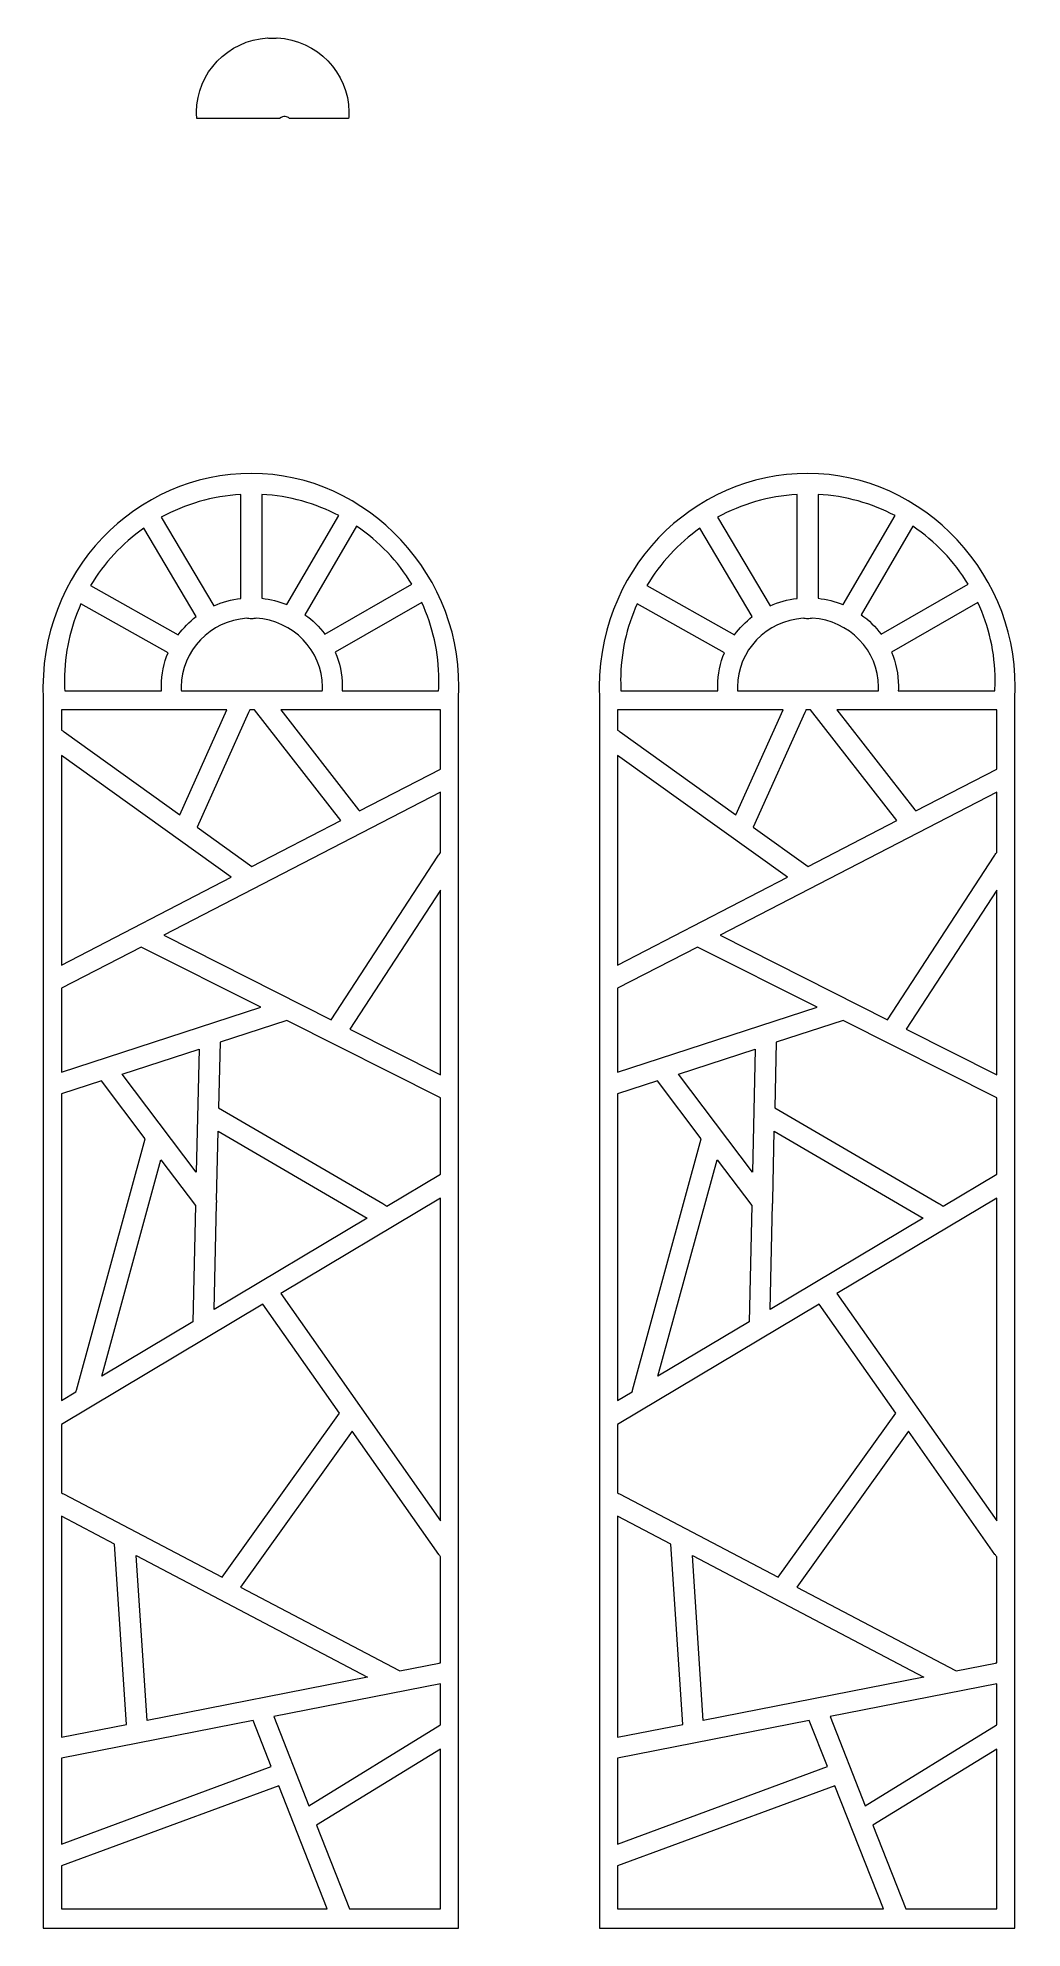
# Model space of a CAD drawing. Header units: centimetres. Extents: x -9.2 to 8.3, y -12.3 to 21.3.
import ezdxf

# ---------------------------------------------------------------- set-up
doc = ezdxf.new("R2010")
doc.units = ezdxf.units.CM
doc.header["$MEASUREMENT"] = 0
doc.layers.add('layer 1', color=7, linetype='Continuous')

msp = doc.modelspace()

# ---------------------------------------------------------------- linework, layer by layer
at = {"layer": 'layer 1', "color": 250, "lineweight": 9}
msp.add_open_spline([(-4.93849, 19.83326), (-4.85343, 19.88202), (-4.80274, 19.87055), (-4.76056, 19.83326), (-4.76056, 19.83326), (-4.76056, 19.83326), (-3.70712, 19.83326), (-3.70712, 19.83326), (-3.70712, 19.83326), (-3.7057, 19.85809), (-3.7049, 19.9226), (-3.7049, 19.94778), (-3.7049, 19.94778), (-3.7049, 20.64852), (-4.26894, 21.22463), (-4.97625, 21.26538), (-4.97625, 21.26538), (-5.00024, 21.25961), (-5.02938, 21.25641), (-5.06491, 21.25641), (-5.06491, 21.25641), (-5.0987, 21.25641), (-5.1267, 21.25931), (-5.15, 21.26455), (-5.15, 21.26455), (-5.85098, 21.21731), (-6.4079, 20.64407), (-6.4079, 19.94778), (-6.4079, 19.94778), (-6.4079, 19.9226), (-6.40709, 19.85809), (-6.40565, 19.83326), (-6.40565, 19.83326), (-6.40565, 19.83326), (-4.93849, 19.83326), (-4.93849, 19.83326)], degree=3, knots=[0, 0, 0, 0, 0.1, 0.1, 0.1, 0.1, 0.2, 0.2, 0.2, 0.2, 0.3, 0.3, 0.3, 0.3, 0.4, 0.4, 0.4, 0.4, 0.5, 0.5, 0.5, 0.5, 0.6, 0.6, 0.6, 0.6, 0.7, 0.7, 0.7, 0.7, 0.8, 0.8, 0.8, 0.8, 1, 1, 1, 1], dxfattribs=at)
at = {"layer": 'layer 1', "color": 177, "lineweight": 9}
for points, knots in [([(-5.43029, 13.52208), (-3.39007, 13.52208), (-1.62348, 11.70314), (-1.75577, 9.51482), (-1.75577, 9.51482), (-1.75577, 2.27554), (-1.75577, -5.06331), (-1.75577, -12.33985), (-1.75577, -12.33985), (-1.75577, -12.33985), (-9.13453, -12.33985), (-9.13453, -12.33985), (-9.13453, -12.33985), (-9.13453, -5.06456), (-9.13453, 2.28205), (-9.13453, 9.51482), (-9.13453, 9.51482), (-9.22902, 11.79716), (-7.47051, 13.52208), (-5.43029, 13.52208)], [0, 0, 0, 0, 0.16666667, 0.16666667, 0.16666667, 0.16666667, 0.33333333, 0.33333333, 0.33333333, 0.33333333, 0.5, 0.5, 0.5, 0.5, 0.66666667, 0.66666667, 0.66666667, 0.66666667, 1, 1, 1, 1]), ([(-7.03514, 12.74097), (-6.61097, 12.97487), (-6.13052, 13.11914), (-5.61988, 13.14796), (-5.61988, 13.14796), (-5.61988, 13.14796), (-5.61988, 11.3004), (-5.61988, 11.3004), (-5.61988, 11.3004), (-5.79021, 11.28033), (-5.95249, 11.234), (-6.1023, 11.16572), (-6.1023, 11.16572), (-6.1023, 11.16572), (-7.03514, 12.74097), (-7.03514, 12.74097)], [0, 0, 0, 0, 0.2, 0.2, 0.2, 0.2, 0.4, 0.4, 0.4, 0.4, 0.6, 0.6, 0.6, 0.6, 1, 1, 1, 1]), ([(-5.25042, 13.14857), (-4.75898, 13.12226), (-4.29535, 12.9889), (-3.88259, 12.77172), (-3.88259, 12.77172), (-3.88259, 12.77172), (-4.80637, 11.18946), (-4.80637, 11.18946), (-4.80637, 11.18946), (-4.80637, 11.18946), (-4.80648, 11.18927), (-4.80648, 11.18927), (-4.80648, 11.18927), (-4.94563, 11.24666), (-5.09474, 11.28539), (-5.25042, 11.30219), (-5.25042, 11.30219), (-5.25042, 11.30219), (-5.25042, 13.14857), (-5.25042, 13.14857)], [0, 0, 0, 0, 0.16666667, 0.16666667, 0.16666667, 0.16666667, 0.33333333, 0.33333333, 0.33333333, 0.33333333, 0.5, 0.5, 0.5, 0.5, 0.66666667, 0.66666667, 0.66666667, 0.66666667, 1, 1, 1, 1]), ([(-8.29235, 11.52669), (-8.05247, 11.9286), (-7.72963, 12.27618), (-7.34755, 12.54567), (-7.34755, 12.54567), (-7.34755, 12.54567), (-6.41788, 10.97574), (-6.41788, 10.97574), (-6.41788, 10.97574), (-6.53798, 10.88329), (-6.64434, 10.77448), (-6.73333, 10.65282), (-6.73333, 10.65282), (-6.73333, 10.65282), (-8.29235, 11.52669), (-8.29235, 11.52669)], [0, 0, 0, 0, 0.2, 0.2, 0.2, 0.2, 0.4, 0.4, 0.4, 0.4, 0.6, 0.6, 0.6, 0.6, 1, 1, 1, 1]), ([(-3.56602, 12.58227), (-3.16833, 12.31316), (-2.83192, 11.96068), (-2.58238, 11.55044), (-2.58238, 11.55044), (-2.58238, 11.55044), (-4.12906, 10.66339), (-4.12906, 10.66339), (-4.12906, 10.66339), (-4.22803, 10.79632), (-4.34778, 10.91359), (-4.48365, 11.01055), (-4.48365, 11.01055), (-4.48365, 11.01055), (-3.56602, 12.58227), (-3.56602, 12.58227)], [0, 0, 0, 0, 0.2, 0.2, 0.2, 0.2, 0.4, 0.4, 0.4, 0.4, 0.6, 0.6, 0.6, 0.6, 1, 1, 1, 1]), ([(-7.03092, 9.65575), (-7.03092, 9.65575), (-8.7511, 9.65575), (-8.7511, 9.65575), (-8.7511, 9.65575), (-8.7546, 9.71805), (-8.75657, 9.78065), (-8.75657, 9.84389), (-8.75657, 9.84389), (-8.75657, 10.32728), (-8.65144, 10.78706), (-8.46284, 11.20172), (-8.46284, 11.20172), (-8.46284, 11.20172), (-6.91362, 10.33334), (-6.91362, 10.33334), (-6.91362, 10.33334), (-6.98952, 10.15149), (-7.03147, 9.9528), (-7.03147, 9.74484), (-7.03147, 9.74484), (-7.03147, 9.73173), (-7.03127, 9.69517), (-7.03092, 9.65575)], [0, 0, 0, 0, 0.14285714, 0.14285714, 0.14285714, 0.14285714, 0.28571429, 0.28571429, 0.28571429, 0.28571429, 0.42857143, 0.42857143, 0.42857143, 0.42857143, 0.57142857, 0.57142857, 0.57142857, 0.57142857, 0.71428571, 0.71428571, 0.71428571, 0.71428571, 1, 1, 1, 1]), ([(-2.40937, 11.22655), (-2.21354, 10.80543), (-2.10402, 10.33699), (-2.10402, 9.84389), (-2.10402, 9.84389), (-2.10402, 9.78065), (-2.10599, 9.71805), (-2.10949, 9.65575), (-2.10949, 9.65575), (-2.10949, 9.65575), (-3.82356, 9.65575), (-3.82356, 9.65575), (-3.82356, 9.65575), (-3.82321, 9.69517), (-3.82301, 9.73173), (-3.82301, 9.74484), (-3.82301, 9.74484), (-3.82301, 9.95737), (-3.86677, 10.16025), (-3.94589, 10.34533), (-3.94589, 10.34533), (-3.94589, 10.34533), (-2.40937, 11.22655), (-2.40937, 11.22655)], [0, 0, 0, 0, 0.14285714, 0.14285714, 0.14285714, 0.14285714, 0.28571429, 0.28571429, 0.28571429, 0.28571429, 0.42857143, 0.42857143, 0.42857143, 0.42857143, 0.57142857, 0.57142857, 0.57142857, 0.57142857, 0.71428571, 0.71428571, 0.71428571, 0.71428571, 1, 1, 1, 1]), ([(-4.17487, 9.65575), (-4.17487, 9.65575), (-6.67962, 9.65575), (-6.67962, 9.65575), (-6.67962, 9.65575), (-6.68018, 9.68117), (-6.6805, 9.71055), (-6.6805, 9.72533), (-6.6805, 9.72533), (-6.6805, 10.37102), (-6.16404, 10.9026), (-5.51399, 10.94638), (-5.51399, 10.94638), (-5.4924, 10.94152), (-5.46645, 10.93884), (-5.43515, 10.93884), (-5.43515, 10.93884), (-5.40223, 10.93884), (-5.37523, 10.9418), (-5.353, 10.94715), (-5.353, 10.94715), (-4.69708, 10.90939), (-4.17399, 10.37515), (-4.17399, 9.72533), (-4.17399, 9.72533), (-4.17399, 9.71055), (-4.17432, 9.68117), (-4.17487, 9.65575)], [0, 0, 0, 0, 0.125, 0.125, 0.125, 0.125, 0.25, 0.25, 0.25, 0.25, 0.375, 0.375, 0.375, 0.375, 0.5, 0.5, 0.5, 0.5, 0.625, 0.625, 0.625, 0.625, 0.75, 0.75, 0.75, 0.75, 1, 1, 1, 1]), ([(-8.81077, 9.3194), (-8.81077, 9.3194), (-5.8688, 9.3194), (-5.8688, 9.3194), (-5.8688, 9.3194), (-5.8688, 9.3194), (-6.70777, 7.45052), (-6.70777, 7.45052), (-6.70777, 7.45052), (-6.70777, 7.45052), (-8.76397, 8.9261), (-8.76397, 8.9261), (-8.76397, 8.9261), (-8.77947, 8.93722), (-8.79497, 8.94837), (-8.81077, 8.95772), (-8.81077, 8.95772), (-8.81077, 8.95772), (-8.81077, 9.3194), (-8.81077, 9.3194)], [0, 0, 0, 0, 0.16666667, 0.16666667, 0.16666667, 0.16666667, 0.33333333, 0.33333333, 0.33333333, 0.33333333, 0.5, 0.5, 0.5, 0.5, 0.66666667, 0.66666667, 0.66666667, 0.66666667, 1, 1, 1, 1]), ([(-5.4645, 9.3194), (-5.4645, 9.3194), (-5.38088, 9.3194), (-5.38088, 9.3194), (-5.38088, 9.3194), (-5.38088, 9.3194), (-3.84745, 7.3493), (-3.84745, 7.3493), (-3.84745, 7.3493), (-3.84745, 7.3493), (-5.42741, 6.53171), (-5.42741, 6.53171), (-5.42741, 6.53171), (-5.42741, 6.53171), (-6.40081, 7.23024), (-6.40081, 7.23024), (-6.40081, 7.23024), (-6.40081, 7.23024), (-5.48513, 9.27), (-5.48513, 9.27), (-5.48513, 9.27), (-5.47772, 9.2865), (-5.47035, 9.30298), (-5.4645, 9.3194)], [0, 0, 0, 0, 0.14285714, 0.14285714, 0.14285714, 0.14285714, 0.28571429, 0.28571429, 0.28571429, 0.28571429, 0.42857143, 0.42857143, 0.42857143, 0.42857143, 0.57142857, 0.57142857, 0.57142857, 0.57142857, 0.71428571, 0.71428571, 0.71428571, 0.71428571, 1, 1, 1, 1]), ([(-4.91442, 9.3194), (-4.91442, 9.3194), (-2.07612, 9.3194), (-2.07612, 9.3194), (-2.07612, 9.3194), (-2.07612, 9.3194), (-2.07612, 8.26592), (-2.07612, 8.26592), (-2.07612, 8.26592), (-2.07612, 8.26592), (-3.51513, 7.52127), (-3.51513, 7.52127), (-3.51513, 7.52127), (-3.52067, 7.52869), (-3.52638, 7.53606), (-3.53213, 7.54344), (-3.53213, 7.54344), (-3.53213, 7.54344), (-4.91442, 9.3194), (-4.91442, 9.3194)], [0, 0, 0, 0, 0.16666667, 0.16666667, 0.16666667, 0.16666667, 0.33333333, 0.33333333, 0.33333333, 0.33333333, 0.5, 0.5, 0.5, 0.5, 0.66666667, 0.66666667, 0.66666667, 0.66666667, 1, 1, 1, 1]), ([(-8.81077, 4.7809), (-8.81077, 4.7809), (-8.81077, 8.50755), (-8.81077, 8.50755), (-8.81077, 8.50755), (-8.81077, 8.50755), (-5.79348, 6.34227), (-5.79348, 6.34227), (-5.79348, 6.34227), (-5.79348, 6.34227), (-8.81077, 4.7809), (-8.81077, 4.7809)], [0, 0, 0, 0, 0.25, 0.25, 0.25, 0.25, 0.5, 0.5, 0.5, 0.5, 1, 1, 1, 1]), ([(-2.07612, 7.85347), (-2.07612, 7.85347), (-2.07612, 6.77978), (-2.07612, 6.77978), (-2.07612, 6.77978), (-2.09341, 6.76161), (-2.10807, 6.73907), (-2.12275, 6.71654), (-2.12275, 6.71654), (-2.12275, 6.71654), (-4.01767, 3.80936), (-4.01767, 3.80936), (-4.01767, 3.80936), (-4.01767, 3.80936), (-6.99081, 5.31023), (-6.99081, 5.31023), (-6.99081, 5.31023), (-6.99081, 5.31023), (-2.07612, 7.85347), (-2.07612, 7.85347)], [0, 0, 0, 0, 0.16666667, 0.16666667, 0.16666667, 0.16666667, 0.33333333, 0.33333333, 0.33333333, 0.33333333, 0.5, 0.5, 0.5, 0.5, 0.66666667, 0.66666667, 0.66666667, 0.66666667, 1, 1, 1, 1]), ([(-2.07612, 6.11123), (-2.07612, 6.11123), (-2.07612, 2.82924), (-2.07612, 2.82924), (-2.07612, 2.82924), (-2.07612, 2.82924), (-3.68572, 3.64178), (-3.68572, 3.64178), (-3.68572, 3.64178), (-3.68572, 3.64178), (-2.07612, 6.11123), (-2.07612, 6.11123)], [0, 0, 0, 0, 0.25, 0.25, 0.25, 0.25, 0.5, 0.5, 0.5, 0.5, 1, 1, 1, 1]), ([(-8.81077, 2.87835), (-8.81077, 2.87835), (-8.81077, 4.36844), (-8.81077, 4.36844), (-8.81077, 4.36844), (-8.81077, 4.36844), (-7.39214, 5.10255), (-7.39214, 5.10255), (-7.39214, 5.10255), (-7.39214, 5.10255), (-5.26829, 4.03041), (-5.26829, 4.03041), (-5.26829, 4.03041), (-5.26829, 4.03041), (-8.81077, 2.87835), (-8.81077, 2.87835)], [0, 0, 0, 0, 0.2, 0.2, 0.2, 0.2, 0.4, 0.4, 0.4, 0.4, 0.6, 0.6, 0.6, 0.6, 1, 1, 1, 1]), ([(-2.07612, 2.41897), (-2.07612, 2.41897), (-2.07612, 1.06225), (-2.07612, 1.06225), (-2.07612, 1.06225), (-2.07612, 1.06225), (-3.02757, 0.49447), (-3.02757, 0.49447), (-3.02757, 0.49447), (-3.04782, 0.5143), (-3.07458, 0.52989), (-3.10138, 0.54551), (-3.10138, 0.54551), (-3.10138, 0.54551), (-6.0186, 2.24537), (-6.0186, 2.24537), (-6.0186, 2.24537), (-6.0186, 2.24537), (-5.99238, 3.41018), (-5.99238, 3.41018), (-5.99238, 3.41018), (-5.99238, 3.41018), (-4.80474, 3.79641), (-4.80474, 3.79641), (-4.80474, 3.79641), (-4.80474, 3.79641), (-2.07612, 2.41897), (-2.07612, 2.41897)], [0, 0, 0, 0, 0.125, 0.125, 0.125, 0.125, 0.25, 0.25, 0.25, 0.25, 0.375, 0.375, 0.375, 0.375, 0.5, 0.5, 0.5, 0.5, 0.625, 0.625, 0.625, 0.625, 0.75, 0.75, 0.75, 0.75, 1, 1, 1, 1]), ([(-6.41401, 1.09806), (-6.41401, 1.09806), (-6.36469, 3.2891), (-6.36469, 3.2891), (-6.36469, 3.2891), (-6.36469, 3.2891), (-7.73071, 2.84486), (-7.73071, 2.84486), (-7.73071, 2.84486), (-7.73071, 2.84486), (-6.41401, 1.09806), (-6.41401, 1.09806)], [0, 0, 0, 0, 0.25, 0.25, 0.25, 0.25, 0.5, 0.5, 0.5, 0.5, 1, 1, 1, 1]), ([(-8.81077, -2.95667), (-8.81077, -2.95667), (-8.81077, 2.49361), (-8.81077, 2.49361), (-8.81077, 2.49361), (-8.81077, 2.49361), (-8.10067, 2.72454), (-8.10067, 2.72454), (-8.10067, 2.72454), (-8.10067, 2.72454), (-7.32431, 1.69459), (-7.32431, 1.69459), (-7.32431, 1.69459), (-7.32431, 1.69459), (-8.54418, -2.77274), (-8.54418, -2.77274), (-8.54418, -2.77274), (-8.54688, -2.78261), (-8.5496, -2.79245), (-8.55202, -2.80226), (-8.55202, -2.80226), (-8.55202, -2.80226), (-8.81077, -2.95667), (-8.81077, -2.95667)], [0, 0, 0, 0, 0.14285714, 0.14285714, 0.14285714, 0.14285714, 0.28571429, 0.28571429, 0.28571429, 0.28571429, 0.42857143, 0.42857143, 0.42857143, 0.42857143, 0.57142857, 0.57142857, 0.57142857, 0.57142857, 0.71428571, 0.71428571, 0.71428571, 0.71428571, 1, 1, 1, 1]), ([(-3.38045, 0.28389), (-3.38045, 0.28389), (-6.02802, 1.82663), (-6.02802, 1.82663), (-6.02802, 1.82663), (-6.02802, 1.82663), (-6.05553, 0.60433), (-6.05553, 0.60433), (-6.05553, 0.60433), (-6.04886, 0.58288), (-6.04804, 0.56042), (-6.05706, 0.53623), (-6.05706, 0.53623), (-6.05706, 0.53623), (-6.09925, -1.33857), (-6.09925, -1.33857), (-6.09925, -1.33857), (-6.09925, -1.33857), (-3.38045, 0.28389), (-3.38045, 0.28389)], [0, 0, 0, 0, 0.16666667, 0.16666667, 0.16666667, 0.16666667, 0.33333333, 0.33333333, 0.33333333, 0.33333333, 0.5, 0.5, 0.5, 0.5, 0.66666667, 0.66666667, 0.66666667, 0.66666667, 1, 1, 1, 1]), ([(-6.47388, -1.56213), (-6.47388, -1.56213), (-6.42736, 0.50467), (-6.42736, 0.50467), (-6.42736, 0.50467), (-6.42736, 0.50467), (-7.04239, 1.32058), (-7.04239, 1.32058), (-7.04239, 1.32058), (-7.04239, 1.32058), (-8.09347, -2.52862), (-8.09347, -2.52862), (-8.09347, -2.52862), (-8.09347, -2.52862), (-6.47388, -1.56213), (-6.47388, -1.56213)], [0, 0, 0, 0, 0.2, 0.2, 0.2, 0.2, 0.4, 0.4, 0.4, 0.4, 0.6, 0.6, 0.6, 0.6, 1, 1, 1, 1]), ([(-2.07612, 0.63568), (-2.07612, 0.63568), (-2.07612, -5.09736), (-2.07612, -5.09736), (-2.07612, -5.09736), (-2.07612, -5.09736), (-4.91366, -1.05763), (-4.91366, -1.05763), (-4.91366, -1.05763), (-4.91366, -1.05763), (-2.07612, 0.63568), (-2.07612, 0.63568)], [0, 0, 0, 0, 0.25, 0.25, 0.25, 0.25, 0.5, 0.5, 0.5, 0.5, 1, 1, 1, 1]), ([(-8.81077, -4.60116), (-8.81077, -4.60116), (-8.81077, -3.38325), (-8.81077, -3.38325), (-8.81077, -3.38325), (-8.81077, -3.38325), (-5.23046, -1.24668), (-5.23046, -1.24668), (-5.23046, -1.24668), (-5.23046, -1.24668), (-3.86987, -3.18372), (-3.86987, -3.18372), (-3.86987, -3.18372), (-3.86987, -3.18372), (-5.95709, -6.1017), (-5.95709, -6.1017), (-5.95709, -6.1017), (-5.95709, -6.1017), (-8.77433, -4.61967), (-8.77433, -4.61967), (-8.77433, -4.61967), (-8.78647, -4.61329), (-8.79861, -4.60688), (-8.81077, -4.60116)], [0, 0, 0, 0, 0.14285714, 0.14285714, 0.14285714, 0.14285714, 0.28571429, 0.28571429, 0.28571429, 0.28571429, 0.42857143, 0.42857143, 0.42857143, 0.42857143, 0.57142857, 0.57142857, 0.57142857, 0.57142857, 0.71428571, 0.71428571, 0.71428571, 0.71428571, 1, 1, 1, 1]), ([(-2.07612, -5.73532), (-2.07612, -5.73532), (-2.07612, -7.62282), (-2.07612, -7.62282), (-2.07612, -7.62282), (-2.0839, -7.62422), (-2.0917, -7.62578), (-2.09951, -7.62731), (-2.09951, -7.62731), (-2.09951, -7.62731), (-2.79686, -7.76418), (-2.79686, -7.76418), (-2.79686, -7.76418), (-2.79686, -7.76418), (-2.8073, -7.75868), (-2.8073, -7.75868), (-2.8073, -7.75868), (-2.8073, -7.75868), (-5.62698, -6.27536), (-5.62698, -6.27536), (-5.62698, -6.27536), (-5.62698, -6.27536), (-3.64477, -3.5042), (-3.64477, -3.5042), (-3.64477, -3.5042), (-3.64477, -3.5042), (-2.10672, -5.69388), (-2.10672, -5.69388), (-2.10672, -5.69388), (-2.09673, -5.7081), (-2.08677, -5.7223), (-2.07612, -5.73532)], [0, 0, 0, 0, 0.11111111, 0.11111111, 0.11111111, 0.11111111, 0.22222222, 0.22222222, 0.22222222, 0.22222222, 0.33333333, 0.33333333, 0.33333333, 0.33333333, 0.44444444, 0.44444444, 0.44444444, 0.44444444, 0.55555556, 0.55555556, 0.55555556, 0.55555556, 0.66666667, 0.66666667, 0.66666667, 0.66666667, 0.77777778, 0.77777778, 0.77777778, 0.77777778, 1, 1, 1, 1]), ([(-8.81077, -8.94451), (-8.81077, -8.94451), (-8.81077, -5.01451), (-8.81077, -5.01451), (-8.81077, -5.01451), (-8.81077, -5.01451), (-7.8661, -5.51146), (-7.8661, -5.51146), (-7.8661, -5.51146), (-7.8661, -5.51146), (-7.6548, -8.71763), (-7.6548, -8.71763), (-7.6548, -8.71763), (-7.6548, -8.71763), (-8.81077, -8.94451), (-8.81077, -8.94451)], [0, 0, 0, 0, 0.2, 0.2, 0.2, 0.2, 0.4, 0.4, 0.4, 0.4, 0.6, 0.6, 0.6, 0.6, 1, 1, 1, 1]), ([(-7.28867, -8.64577), (-7.28867, -8.64577), (-3.37, -7.87666), (-3.37, -7.87666), (-3.37, -7.87666), (-3.37, -7.87666), (-7.48192, -5.71356), (-7.48192, -5.71356), (-7.48192, -5.71356), (-7.48192, -5.71356), (-7.28867, -8.64577), (-7.28867, -8.64577)], [0, 0, 0, 0, 0.25, 0.25, 0.25, 0.25, 0.5, 0.5, 0.5, 0.5, 1, 1, 1, 1]), ([(-2.07612, -7.99522), (-2.07612, -7.99522), (-2.07612, -8.72494), (-2.07612, -8.72494), (-2.07612, -8.72494), (-2.07612, -8.72494), (-2.0869, -8.73158), (-2.0869, -8.73158), (-2.0869, -8.73158), (-2.0869, -8.73158), (-4.41228, -10.1622), (-4.41228, -10.1622), (-4.41228, -10.1622), (-4.41228, -10.1622), (-5.0367, -8.57628), (-5.0367, -8.57628), (-5.0367, -8.57628), (-5.0367, -8.57628), (-2.07612, -7.99522), (-2.07612, -7.99522)], [0, 0, 0, 0, 0.16666667, 0.16666667, 0.16666667, 0.16666667, 0.33333333, 0.33333333, 0.33333333, 0.33333333, 0.5, 0.5, 0.5, 0.5, 0.66666667, 0.66666667, 0.66666667, 0.66666667, 1, 1, 1, 1]), ([(-8.81077, -10.84377), (-8.81077, -10.84377), (-8.81077, -9.31701), (-8.81077, -9.31701), (-8.81077, -9.31701), (-8.81077, -9.31701), (-5.40493, -8.64855), (-5.40493, -8.64855), (-5.40493, -8.64855), (-5.40493, -8.64855), (-5.0829, -9.46646), (-5.0829, -9.46646), (-5.0829, -9.46646), (-5.0829, -9.46646), (-8.81077, -10.84377), (-8.81077, -10.84377)], [0, 0, 0, 0, 0.2, 0.2, 0.2, 0.2, 0.4, 0.4, 0.4, 0.4, 0.6, 0.6, 0.6, 0.6, 1, 1, 1, 1]), ([(-2.07612, -9.15627), (-2.07612, -9.15627), (-2.07612, -11.99645), (-2.07612, -11.99645), (-2.07612, -11.99645), (-2.07612, -11.99645), (-3.69009, -11.99645), (-3.69009, -11.99645), (-3.69009, -11.99645), (-3.69009, -11.99645), (-4.27557, -10.50943), (-4.27557, -10.50943), (-4.27557, -10.50943), (-4.27557, -10.50943), (-2.07612, -9.15627), (-2.07612, -9.15627)], [0, 0, 0, 0, 0.2, 0.2, 0.2, 0.2, 0.4, 0.4, 0.4, 0.4, 0.6, 0.6, 0.6, 0.6, 1, 1, 1, 1]), ([(-4.08677, -11.99645), (-4.08677, -11.99645), (-8.81077, -11.99645), (-8.81077, -11.99645), (-8.81077, -11.99645), (-8.81077, -11.99645), (-8.81077, -11.23413), (-8.81077, -11.23413), (-8.81077, -11.23413), (-8.81077, -11.23413), (-4.94872, -9.80725), (-4.94872, -9.80725), (-4.94872, -9.80725), (-4.94872, -9.80725), (-4.08677, -11.99645), (-4.08677, -11.99645)], [0, 0, 0, 0, 0.2, 0.2, 0.2, 0.2, 0.4, 0.4, 0.4, 0.4, 0.6, 0.6, 0.6, 0.6, 1, 1, 1, 1])]:
    msp.add_open_spline(points, degree=3, knots=knots, dxfattribs=at)
at = {"layer": 'layer 1', "color": 242, "lineweight": 9}
for points, knots in [([(4.45123, 13.52208), (6.49145, 13.52208), (8.25804, 11.70314), (8.12575, 9.51482), (8.12575, 9.51482), (8.12575, 2.27554), (8.12575, -5.06331), (8.12575, -12.33985), (8.12575, -12.33985), (8.12575, -12.33985), (0.74699, -12.33985), (0.74699, -12.33985), (0.74699, -12.33985), (0.74699, -5.06456), (0.74699, 2.28205), (0.74699, 9.51482), (0.74699, 9.51482), (0.6525, 11.79716), (2.41101, 13.52208), (4.45123, 13.52208)], [0, 0, 0, 0, 0.16666667, 0.16666667, 0.16666667, 0.16666667, 0.33333333, 0.33333333, 0.33333333, 0.33333333, 0.5, 0.5, 0.5, 0.5, 0.66666667, 0.66666667, 0.66666667, 0.66666667, 1, 1, 1, 1]), ([(2.84638, 12.74097), (3.27055, 12.97487), (3.751, 13.11914), (4.26164, 13.14796), (4.26164, 13.14796), (4.26164, 13.14796), (4.26164, 11.3004), (4.26164, 11.3004), (4.26164, 11.3004), (4.09131, 11.28033), (3.92903, 11.234), (3.77922, 11.16572), (3.77922, 11.16572), (3.77922, 11.16572), (2.84638, 12.74097), (2.84638, 12.74097)], [0, 0, 0, 0, 0.2, 0.2, 0.2, 0.2, 0.4, 0.4, 0.4, 0.4, 0.6, 0.6, 0.6, 0.6, 1, 1, 1, 1]), ([(4.6311, 13.14857), (5.12254, 13.12226), (5.58617, 12.9889), (5.99893, 12.77172), (5.99893, 12.77172), (5.99893, 12.77172), (5.07515, 11.18946), (5.07515, 11.18946), (5.07515, 11.18946), (5.07515, 11.18946), (5.07504, 11.18927), (5.07504, 11.18927), (5.07504, 11.18927), (4.93589, 11.24666), (4.78678, 11.28539), (4.6311, 11.30219), (4.6311, 11.30219), (4.6311, 11.30219), (4.6311, 13.14857), (4.6311, 13.14857)], [0, 0, 0, 0, 0.16666667, 0.16666667, 0.16666667, 0.16666667, 0.33333333, 0.33333333, 0.33333333, 0.33333333, 0.5, 0.5, 0.5, 0.5, 0.66666667, 0.66666667, 0.66666667, 0.66666667, 1, 1, 1, 1]), ([(1.58917, 11.52669), (1.82905, 11.9286), (2.15189, 12.27618), (2.53397, 12.54567), (2.53397, 12.54567), (2.53397, 12.54567), (3.46364, 10.97574), (3.46364, 10.97574), (3.46364, 10.97574), (3.34354, 10.88329), (3.23718, 10.77448), (3.14819, 10.65282), (3.14819, 10.65282), (3.14819, 10.65282), (1.58917, 11.52669), (1.58917, 11.52669)], [0, 0, 0, 0, 0.2, 0.2, 0.2, 0.2, 0.4, 0.4, 0.4, 0.4, 0.6, 0.6, 0.6, 0.6, 1, 1, 1, 1]), ([(6.3155, 12.58227), (6.71319, 12.31316), (7.0496, 11.96068), (7.29914, 11.55044), (7.29914, 11.55044), (7.29914, 11.55044), (5.75246, 10.66339), (5.75246, 10.66339), (5.75246, 10.66339), (5.65349, 10.79632), (5.53374, 10.91359), (5.39787, 11.01055), (5.39787, 11.01055), (5.39787, 11.01055), (6.3155, 12.58227), (6.3155, 12.58227)], [0, 0, 0, 0, 0.2, 0.2, 0.2, 0.2, 0.4, 0.4, 0.4, 0.4, 0.6, 0.6, 0.6, 0.6, 1, 1, 1, 1]), ([(2.8506, 9.65575), (2.8506, 9.65575), (1.13042, 9.65575), (1.13042, 9.65575), (1.13042, 9.65575), (1.12692, 9.71805), (1.12495, 9.78065), (1.12495, 9.84389), (1.12495, 9.84389), (1.12495, 10.32728), (1.23008, 10.78706), (1.41868, 11.20172), (1.41868, 11.20172), (1.41868, 11.20172), (2.9679, 10.33334), (2.9679, 10.33334), (2.9679, 10.33334), (2.892, 10.15149), (2.85005, 9.9528), (2.85005, 9.74484), (2.85005, 9.74484), (2.85005, 9.73173), (2.85025, 9.69517), (2.8506, 9.65575)], [0, 0, 0, 0, 0.14285714, 0.14285714, 0.14285714, 0.14285714, 0.28571429, 0.28571429, 0.28571429, 0.28571429, 0.42857143, 0.42857143, 0.42857143, 0.42857143, 0.57142857, 0.57142857, 0.57142857, 0.57142857, 0.71428571, 0.71428571, 0.71428571, 0.71428571, 1, 1, 1, 1]), ([(7.47215, 11.22655), (7.66798, 10.80543), (7.7775, 10.33699), (7.7775, 9.84389), (7.7775, 9.84389), (7.7775, 9.78065), (7.77553, 9.71805), (7.77203, 9.65575), (7.77203, 9.65575), (7.77203, 9.65575), (6.05796, 9.65575), (6.05796, 9.65575), (6.05796, 9.65575), (6.05831, 9.69517), (6.05851, 9.73173), (6.05851, 9.74484), (6.05851, 9.74484), (6.05851, 9.95737), (6.01475, 10.16025), (5.93563, 10.34533), (5.93563, 10.34533), (5.93563, 10.34533), (7.47215, 11.22655), (7.47215, 11.22655)], [0, 0, 0, 0, 0.14285714, 0.14285714, 0.14285714, 0.14285714, 0.28571429, 0.28571429, 0.28571429, 0.28571429, 0.42857143, 0.42857143, 0.42857143, 0.42857143, 0.57142857, 0.57142857, 0.57142857, 0.57142857, 0.71428571, 0.71428571, 0.71428571, 0.71428571, 1, 1, 1, 1]), ([(5.70665, 9.65575), (5.70665, 9.65575), (3.2019, 9.65575), (3.2019, 9.65575), (3.2019, 9.65575), (3.20134, 9.68117), (3.20102, 9.71055), (3.20102, 9.72533), (3.20102, 9.72533), (3.20102, 10.37102), (3.71748, 10.9026), (4.36753, 10.94638), (4.36753, 10.94638), (4.38912, 10.94152), (4.41507, 10.93884), (4.44637, 10.93884), (4.44637, 10.93884), (4.47929, 10.93884), (4.50629, 10.9418), (4.52852, 10.94715), (4.52852, 10.94715), (5.18444, 10.90939), (5.70753, 10.37515), (5.70753, 9.72533), (5.70753, 9.72533), (5.70753, 9.71055), (5.7072, 9.68117), (5.70665, 9.65575)], [0, 0, 0, 0, 0.125, 0.125, 0.125, 0.125, 0.25, 0.25, 0.25, 0.25, 0.375, 0.375, 0.375, 0.375, 0.5, 0.5, 0.5, 0.5, 0.625, 0.625, 0.625, 0.625, 0.75, 0.75, 0.75, 0.75, 1, 1, 1, 1]), ([(1.07075, 9.3194), (1.07075, 9.3194), (4.01272, 9.3194), (4.01272, 9.3194), (4.01272, 9.3194), (4.01272, 9.3194), (3.17375, 7.45052), (3.17375, 7.45052), (3.17375, 7.45052), (3.17375, 7.45052), (1.11755, 8.9261), (1.11755, 8.9261), (1.11755, 8.9261), (1.10205, 8.93722), (1.08655, 8.94837), (1.07075, 8.95772), (1.07075, 8.95772), (1.07075, 8.95772), (1.07075, 9.3194), (1.07075, 9.3194)], [0, 0, 0, 0, 0.16666667, 0.16666667, 0.16666667, 0.16666667, 0.33333333, 0.33333333, 0.33333333, 0.33333333, 0.5, 0.5, 0.5, 0.5, 0.66666667, 0.66666667, 0.66666667, 0.66666667, 1, 1, 1, 1]), ([(4.41702, 9.3194), (4.41702, 9.3194), (4.50064, 9.3194), (4.50064, 9.3194), (4.50064, 9.3194), (4.50064, 9.3194), (6.03407, 7.3493), (6.03407, 7.3493), (6.03407, 7.3493), (6.03407, 7.3493), (4.45411, 6.53171), (4.45411, 6.53171), (4.45411, 6.53171), (4.45411, 6.53171), (3.48071, 7.23024), (3.48071, 7.23024), (3.48071, 7.23024), (3.48071, 7.23024), (4.39639, 9.27), (4.39639, 9.27), (4.39639, 9.27), (4.4038, 9.2865), (4.41117, 9.30298), (4.41702, 9.3194)], [0, 0, 0, 0, 0.14285714, 0.14285714, 0.14285714, 0.14285714, 0.28571429, 0.28571429, 0.28571429, 0.28571429, 0.42857143, 0.42857143, 0.42857143, 0.42857143, 0.57142857, 0.57142857, 0.57142857, 0.57142857, 0.71428571, 0.71428571, 0.71428571, 0.71428571, 1, 1, 1, 1]), ([(4.9671, 9.3194), (4.9671, 9.3194), (7.8054, 9.3194), (7.8054, 9.3194), (7.8054, 9.3194), (7.8054, 9.3194), (7.8054, 8.26592), (7.8054, 8.26592), (7.8054, 8.26592), (7.8054, 8.26592), (6.36639, 7.52127), (6.36639, 7.52127), (6.36639, 7.52127), (6.36085, 7.52869), (6.35514, 7.53606), (6.34939, 7.54344), (6.34939, 7.54344), (6.34939, 7.54344), (4.9671, 9.3194), (4.9671, 9.3194)], [0, 0, 0, 0, 0.16666667, 0.16666667, 0.16666667, 0.16666667, 0.33333333, 0.33333333, 0.33333333, 0.33333333, 0.5, 0.5, 0.5, 0.5, 0.66666667, 0.66666667, 0.66666667, 0.66666667, 1, 1, 1, 1]), ([(1.07075, 4.7809), (1.07075, 4.7809), (1.07075, 8.50755), (1.07075, 8.50755), (1.07075, 8.50755), (1.07075, 8.50755), (4.08804, 6.34227), (4.08804, 6.34227), (4.08804, 6.34227), (4.08804, 6.34227), (1.07075, 4.7809), (1.07075, 4.7809)], [0, 0, 0, 0, 0.25, 0.25, 0.25, 0.25, 0.5, 0.5, 0.5, 0.5, 1, 1, 1, 1]), ([(7.8054, 7.85347), (7.8054, 7.85347), (7.8054, 6.77978), (7.8054, 6.77978), (7.8054, 6.77978), (7.78811, 6.76161), (7.77345, 6.73907), (7.75877, 6.71654), (7.75877, 6.71654), (7.75877, 6.71654), (5.86385, 3.80936), (5.86385, 3.80936), (5.86385, 3.80936), (5.86385, 3.80936), (2.89071, 5.31023), (2.89071, 5.31023), (2.89071, 5.31023), (2.89071, 5.31023), (7.8054, 7.85347), (7.8054, 7.85347)], [0, 0, 0, 0, 0.16666667, 0.16666667, 0.16666667, 0.16666667, 0.33333333, 0.33333333, 0.33333333, 0.33333333, 0.5, 0.5, 0.5, 0.5, 0.66666667, 0.66666667, 0.66666667, 0.66666667, 1, 1, 1, 1]), ([(7.8054, 6.11123), (7.8054, 6.11123), (7.8054, 2.82924), (7.8054, 2.82924), (7.8054, 2.82924), (7.8054, 2.82924), (6.1958, 3.64178), (6.1958, 3.64178), (6.1958, 3.64178), (6.1958, 3.64178), (7.8054, 6.11123), (7.8054, 6.11123)], [0, 0, 0, 0, 0.25, 0.25, 0.25, 0.25, 0.5, 0.5, 0.5, 0.5, 1, 1, 1, 1]), ([(1.07075, 2.87835), (1.07075, 2.87835), (1.07075, 4.36844), (1.07075, 4.36844), (1.07075, 4.36844), (1.07075, 4.36844), (2.48938, 5.10255), (2.48938, 5.10255), (2.48938, 5.10255), (2.48938, 5.10255), (4.61323, 4.03041), (4.61323, 4.03041), (4.61323, 4.03041), (4.61323, 4.03041), (1.07075, 2.87835), (1.07075, 2.87835)], [0, 0, 0, 0, 0.2, 0.2, 0.2, 0.2, 0.4, 0.4, 0.4, 0.4, 0.6, 0.6, 0.6, 0.6, 1, 1, 1, 1]), ([(7.8054, 2.41897), (7.8054, 2.41897), (7.8054, 1.06225), (7.8054, 1.06225), (7.8054, 1.06225), (7.8054, 1.06225), (6.85395, 0.49447), (6.85395, 0.49447), (6.85395, 0.49447), (6.8337, 0.5143), (6.80694, 0.52989), (6.78014, 0.54551), (6.78014, 0.54551), (6.78014, 0.54551), (3.86292, 2.24537), (3.86292, 2.24537), (3.86292, 2.24537), (3.86292, 2.24537), (3.88914, 3.41018), (3.88914, 3.41018), (3.88914, 3.41018), (3.88914, 3.41018), (5.07678, 3.79641), (5.07678, 3.79641), (5.07678, 3.79641), (5.07678, 3.79641), (7.8054, 2.41897), (7.8054, 2.41897)], [0, 0, 0, 0, 0.125, 0.125, 0.125, 0.125, 0.25, 0.25, 0.25, 0.25, 0.375, 0.375, 0.375, 0.375, 0.5, 0.5, 0.5, 0.5, 0.625, 0.625, 0.625, 0.625, 0.75, 0.75, 0.75, 0.75, 1, 1, 1, 1]), ([(3.46751, 1.09806), (3.46751, 1.09806), (3.51683, 3.2891), (3.51683, 3.2891), (3.51683, 3.2891), (3.51683, 3.2891), (2.15081, 2.84486), (2.15081, 2.84486), (2.15081, 2.84486), (2.15081, 2.84486), (3.46751, 1.09806), (3.46751, 1.09806)], [0, 0, 0, 0, 0.25, 0.25, 0.25, 0.25, 0.5, 0.5, 0.5, 0.5, 1, 1, 1, 1]), ([(1.07075, -2.95667), (1.07075, -2.95667), (1.07075, 2.49361), (1.07075, 2.49361), (1.07075, 2.49361), (1.07075, 2.49361), (1.78085, 2.72454), (1.78085, 2.72454), (1.78085, 2.72454), (1.78085, 2.72454), (2.55721, 1.69459), (2.55721, 1.69459), (2.55721, 1.69459), (2.55721, 1.69459), (1.33734, -2.77274), (1.33734, -2.77274), (1.33734, -2.77274), (1.33464, -2.78261), (1.33192, -2.79245), (1.3295, -2.80226), (1.3295, -2.80226), (1.3295, -2.80226), (1.07075, -2.95667), (1.07075, -2.95667)], [0, 0, 0, 0, 0.14285714, 0.14285714, 0.14285714, 0.14285714, 0.28571429, 0.28571429, 0.28571429, 0.28571429, 0.42857143, 0.42857143, 0.42857143, 0.42857143, 0.57142857, 0.57142857, 0.57142857, 0.57142857, 0.71428571, 0.71428571, 0.71428571, 0.71428571, 1, 1, 1, 1]), ([(6.50107, 0.28389), (6.50107, 0.28389), (3.8535, 1.82663), (3.8535, 1.82663), (3.8535, 1.82663), (3.8535, 1.82663), (3.82599, 0.60433), (3.82599, 0.60433), (3.82599, 0.60433), (3.83266, 0.58288), (3.83348, 0.56042), (3.82446, 0.53623), (3.82446, 0.53623), (3.82446, 0.53623), (3.78227, -1.33857), (3.78227, -1.33857), (3.78227, -1.33857), (3.78227, -1.33857), (6.50107, 0.28389), (6.50107, 0.28389)], [0, 0, 0, 0, 0.16666667, 0.16666667, 0.16666667, 0.16666667, 0.33333333, 0.33333333, 0.33333333, 0.33333333, 0.5, 0.5, 0.5, 0.5, 0.66666667, 0.66666667, 0.66666667, 0.66666667, 1, 1, 1, 1]), ([(3.40764, -1.56213), (3.40764, -1.56213), (3.45416, 0.50467), (3.45416, 0.50467), (3.45416, 0.50467), (3.45416, 0.50467), (2.83913, 1.32058), (2.83913, 1.32058), (2.83913, 1.32058), (2.83913, 1.32058), (1.78805, -2.52862), (1.78805, -2.52862), (1.78805, -2.52862), (1.78805, -2.52862), (3.40764, -1.56213), (3.40764, -1.56213)], [0, 0, 0, 0, 0.2, 0.2, 0.2, 0.2, 0.4, 0.4, 0.4, 0.4, 0.6, 0.6, 0.6, 0.6, 1, 1, 1, 1]), ([(7.8054, 0.63568), (7.8054, 0.63568), (7.8054, -5.09736), (7.8054, -5.09736), (7.8054, -5.09736), (7.8054, -5.09736), (4.96786, -1.05763), (4.96786, -1.05763), (4.96786, -1.05763), (4.96786, -1.05763), (7.8054, 0.63568), (7.8054, 0.63568)], [0, 0, 0, 0, 0.25, 0.25, 0.25, 0.25, 0.5, 0.5, 0.5, 0.5, 1, 1, 1, 1]), ([(1.07075, -4.60116), (1.07075, -4.60116), (1.07075, -3.38325), (1.07075, -3.38325), (1.07075, -3.38325), (1.07075, -3.38325), (4.65106, -1.24668), (4.65106, -1.24668), (4.65106, -1.24668), (4.65106, -1.24668), (6.01165, -3.18372), (6.01165, -3.18372), (6.01165, -3.18372), (6.01165, -3.18372), (3.92443, -6.1017), (3.92443, -6.1017), (3.92443, -6.1017), (3.92443, -6.1017), (1.10719, -4.61967), (1.10719, -4.61967), (1.10719, -4.61967), (1.09505, -4.61329), (1.08291, -4.60688), (1.07075, -4.60116)], [0, 0, 0, 0, 0.14285714, 0.14285714, 0.14285714, 0.14285714, 0.28571429, 0.28571429, 0.28571429, 0.28571429, 0.42857143, 0.42857143, 0.42857143, 0.42857143, 0.57142857, 0.57142857, 0.57142857, 0.57142857, 0.71428571, 0.71428571, 0.71428571, 0.71428571, 1, 1, 1, 1]), ([(7.8054, -5.73532), (7.8054, -5.73532), (7.8054, -7.62282), (7.8054, -7.62282), (7.8054, -7.62282), (7.79762, -7.62422), (7.78982, -7.62578), (7.78201, -7.62731), (7.78201, -7.62731), (7.78201, -7.62731), (7.08466, -7.76418), (7.08466, -7.76418), (7.08466, -7.76418), (7.08466, -7.76418), (7.07422, -7.75868), (7.07422, -7.75868), (7.07422, -7.75868), (7.07422, -7.75868), (4.25454, -6.27536), (4.25454, -6.27536), (4.25454, -6.27536), (4.25454, -6.27536), (6.23675, -3.5042), (6.23675, -3.5042), (6.23675, -3.5042), (6.23675, -3.5042), (7.7748, -5.69388), (7.7748, -5.69388), (7.7748, -5.69388), (7.78479, -5.7081), (7.79475, -5.7223), (7.8054, -5.73532)], [0, 0, 0, 0, 0.11111111, 0.11111111, 0.11111111, 0.11111111, 0.22222222, 0.22222222, 0.22222222, 0.22222222, 0.33333333, 0.33333333, 0.33333333, 0.33333333, 0.44444444, 0.44444444, 0.44444444, 0.44444444, 0.55555556, 0.55555556, 0.55555556, 0.55555556, 0.66666667, 0.66666667, 0.66666667, 0.66666667, 0.77777778, 0.77777778, 0.77777778, 0.77777778, 1, 1, 1, 1]), ([(1.07075, -8.94451), (1.07075, -8.94451), (1.07075, -5.01451), (1.07075, -5.01451), (1.07075, -5.01451), (1.07075, -5.01451), (2.01542, -5.51146), (2.01542, -5.51146), (2.01542, -5.51146), (2.01542, -5.51146), (2.22672, -8.71763), (2.22672, -8.71763), (2.22672, -8.71763), (2.22672, -8.71763), (1.07075, -8.94451), (1.07075, -8.94451)], [0, 0, 0, 0, 0.2, 0.2, 0.2, 0.2, 0.4, 0.4, 0.4, 0.4, 0.6, 0.6, 0.6, 0.6, 1, 1, 1, 1]), ([(2.59285, -8.64577), (2.59285, -8.64577), (6.51152, -7.87666), (6.51152, -7.87666), (6.51152, -7.87666), (6.51152, -7.87666), (2.3996, -5.71356), (2.3996, -5.71356), (2.3996, -5.71356), (2.3996, -5.71356), (2.59285, -8.64577), (2.59285, -8.64577)], [0, 0, 0, 0, 0.25, 0.25, 0.25, 0.25, 0.5, 0.5, 0.5, 0.5, 1, 1, 1, 1]), ([(7.8054, -7.99522), (7.8054, -7.99522), (7.8054, -8.72494), (7.8054, -8.72494), (7.8054, -8.72494), (7.8054, -8.72494), (7.79462, -8.73158), (7.79462, -8.73158), (7.79462, -8.73158), (7.79462, -8.73158), (5.46924, -10.1622), (5.46924, -10.1622), (5.46924, -10.1622), (5.46924, -10.1622), (4.84482, -8.57628), (4.84482, -8.57628), (4.84482, -8.57628), (4.84482, -8.57628), (7.8054, -7.99522), (7.8054, -7.99522)], [0, 0, 0, 0, 0.16666667, 0.16666667, 0.16666667, 0.16666667, 0.33333333, 0.33333333, 0.33333333, 0.33333333, 0.5, 0.5, 0.5, 0.5, 0.66666667, 0.66666667, 0.66666667, 0.66666667, 1, 1, 1, 1]), ([(1.07075, -10.84377), (1.07075, -10.84377), (1.07075, -9.31701), (1.07075, -9.31701), (1.07075, -9.31701), (1.07075, -9.31701), (4.47659, -8.64855), (4.47659, -8.64855), (4.47659, -8.64855), (4.47659, -8.64855), (4.79862, -9.46646), (4.79862, -9.46646), (4.79862, -9.46646), (4.79862, -9.46646), (1.07075, -10.84377), (1.07075, -10.84377)], [0, 0, 0, 0, 0.2, 0.2, 0.2, 0.2, 0.4, 0.4, 0.4, 0.4, 0.6, 0.6, 0.6, 0.6, 1, 1, 1, 1]), ([(7.8054, -9.15627), (7.8054, -9.15627), (7.8054, -11.99645), (7.8054, -11.99645), (7.8054, -11.99645), (7.8054, -11.99645), (6.19143, -11.99645), (6.19143, -11.99645), (6.19143, -11.99645), (6.19143, -11.99645), (5.60595, -10.50943), (5.60595, -10.50943), (5.60595, -10.50943), (5.60595, -10.50943), (7.8054, -9.15627), (7.8054, -9.15627)], [0, 0, 0, 0, 0.2, 0.2, 0.2, 0.2, 0.4, 0.4, 0.4, 0.4, 0.6, 0.6, 0.6, 0.6, 1, 1, 1, 1]), ([(5.79475, -11.99645), (5.79475, -11.99645), (1.07075, -11.99645), (1.07075, -11.99645), (1.07075, -11.99645), (1.07075, -11.99645), (1.07075, -11.23413), (1.07075, -11.23413), (1.07075, -11.23413), (1.07075, -11.23413), (4.9328, -9.80725), (4.9328, -9.80725), (4.9328, -9.80725), (4.9328, -9.80725), (5.79475, -11.99645), (5.79475, -11.99645)], [0, 0, 0, 0, 0.2, 0.2, 0.2, 0.2, 0.4, 0.4, 0.4, 0.4, 0.6, 0.6, 0.6, 0.6, 1, 1, 1, 1])]:
    msp.add_open_spline(points, degree=3, knots=knots, dxfattribs=at)

doc.saveas('drawing.dxf')
